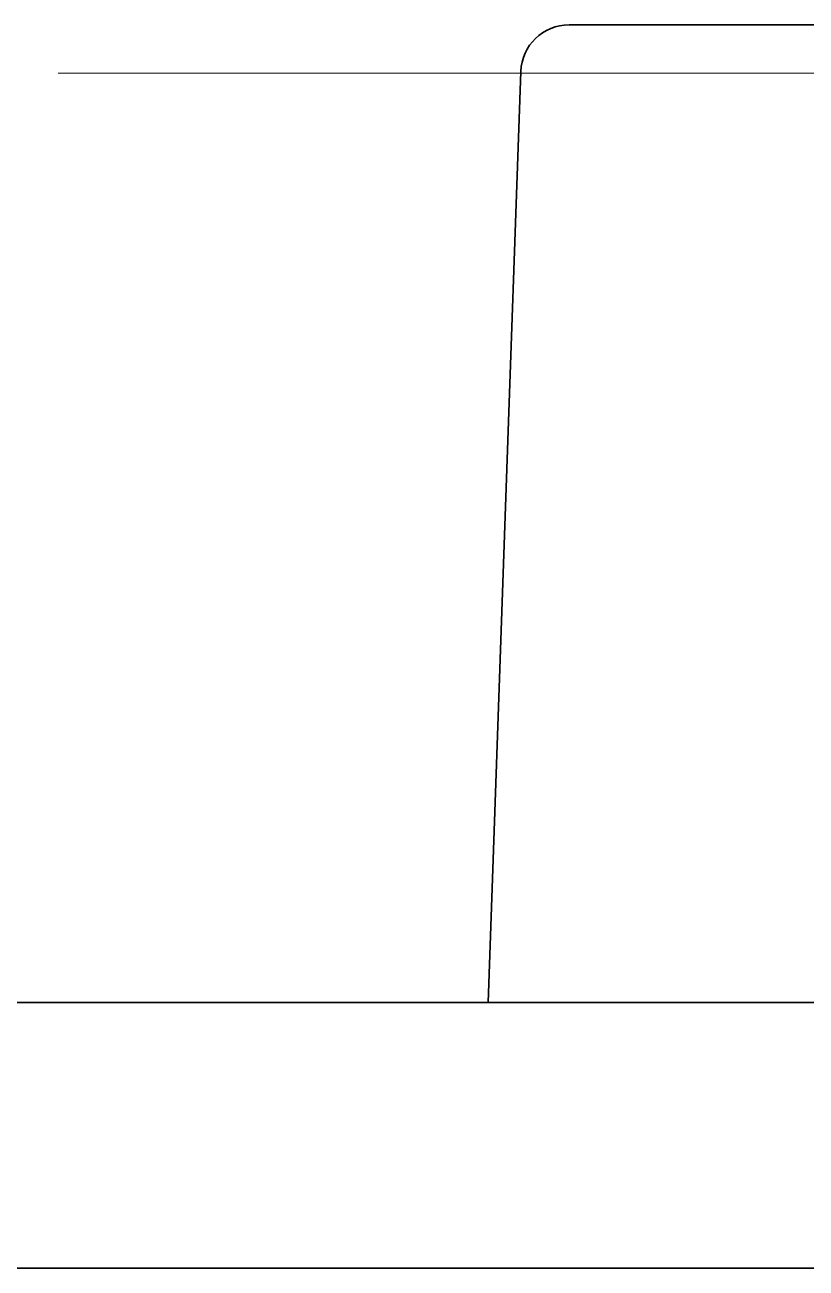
# Model space of a CAD drawing. Extents: x 6327 to 10269, y -393 to 3204.
# Drawn here: x 8657.3 to 8689.6, y 971.3 to 1022.8 of the extents above; entities that cross this region are included whole.
import ezdxf

# ---------------------------------------------------------------- set-up
doc = ezdxf.new("R2010")
doc.units = 0
doc.header["$LTSCALE"] = 5
doc.layers.get('0').update_dxf_attribs({"linetype": 'CONTINUOUS', "lineweight": 0})
doc.layers.add('1', color=7, linetype='CONTINUOUS', true_color=0xffffff)

msp = doc.modelspace()

# ---------------------------------------------------------------- linework, layer by layer
at = {"color": 4}
msp.add_line((8658.673, 1020.826), (8758.673, 1020.826), dxfattribs=at)
at = {"layer": '1', "color": 7, "linetype": 'Continuous', "lineweight": 35}
for p, q in [((8679.82, 1022.826), (8868.326, 1022.826)), ((8677.821, 1020.896), (8677.178, 1002.472)), ((8677.178, 1002.472), (8676.474, 982.325)), ((9147.691, 982.324), (8458.454, 982.324)), ((8431.573, 971.326), (9174.573, 971.326))]:
    msp.add_line(p, q, dxfattribs=at)
msp.add_arc((8679.82, 1020.826), 2, 90, 178, dxfattribs=at)

doc.saveas('drawing.dxf')
